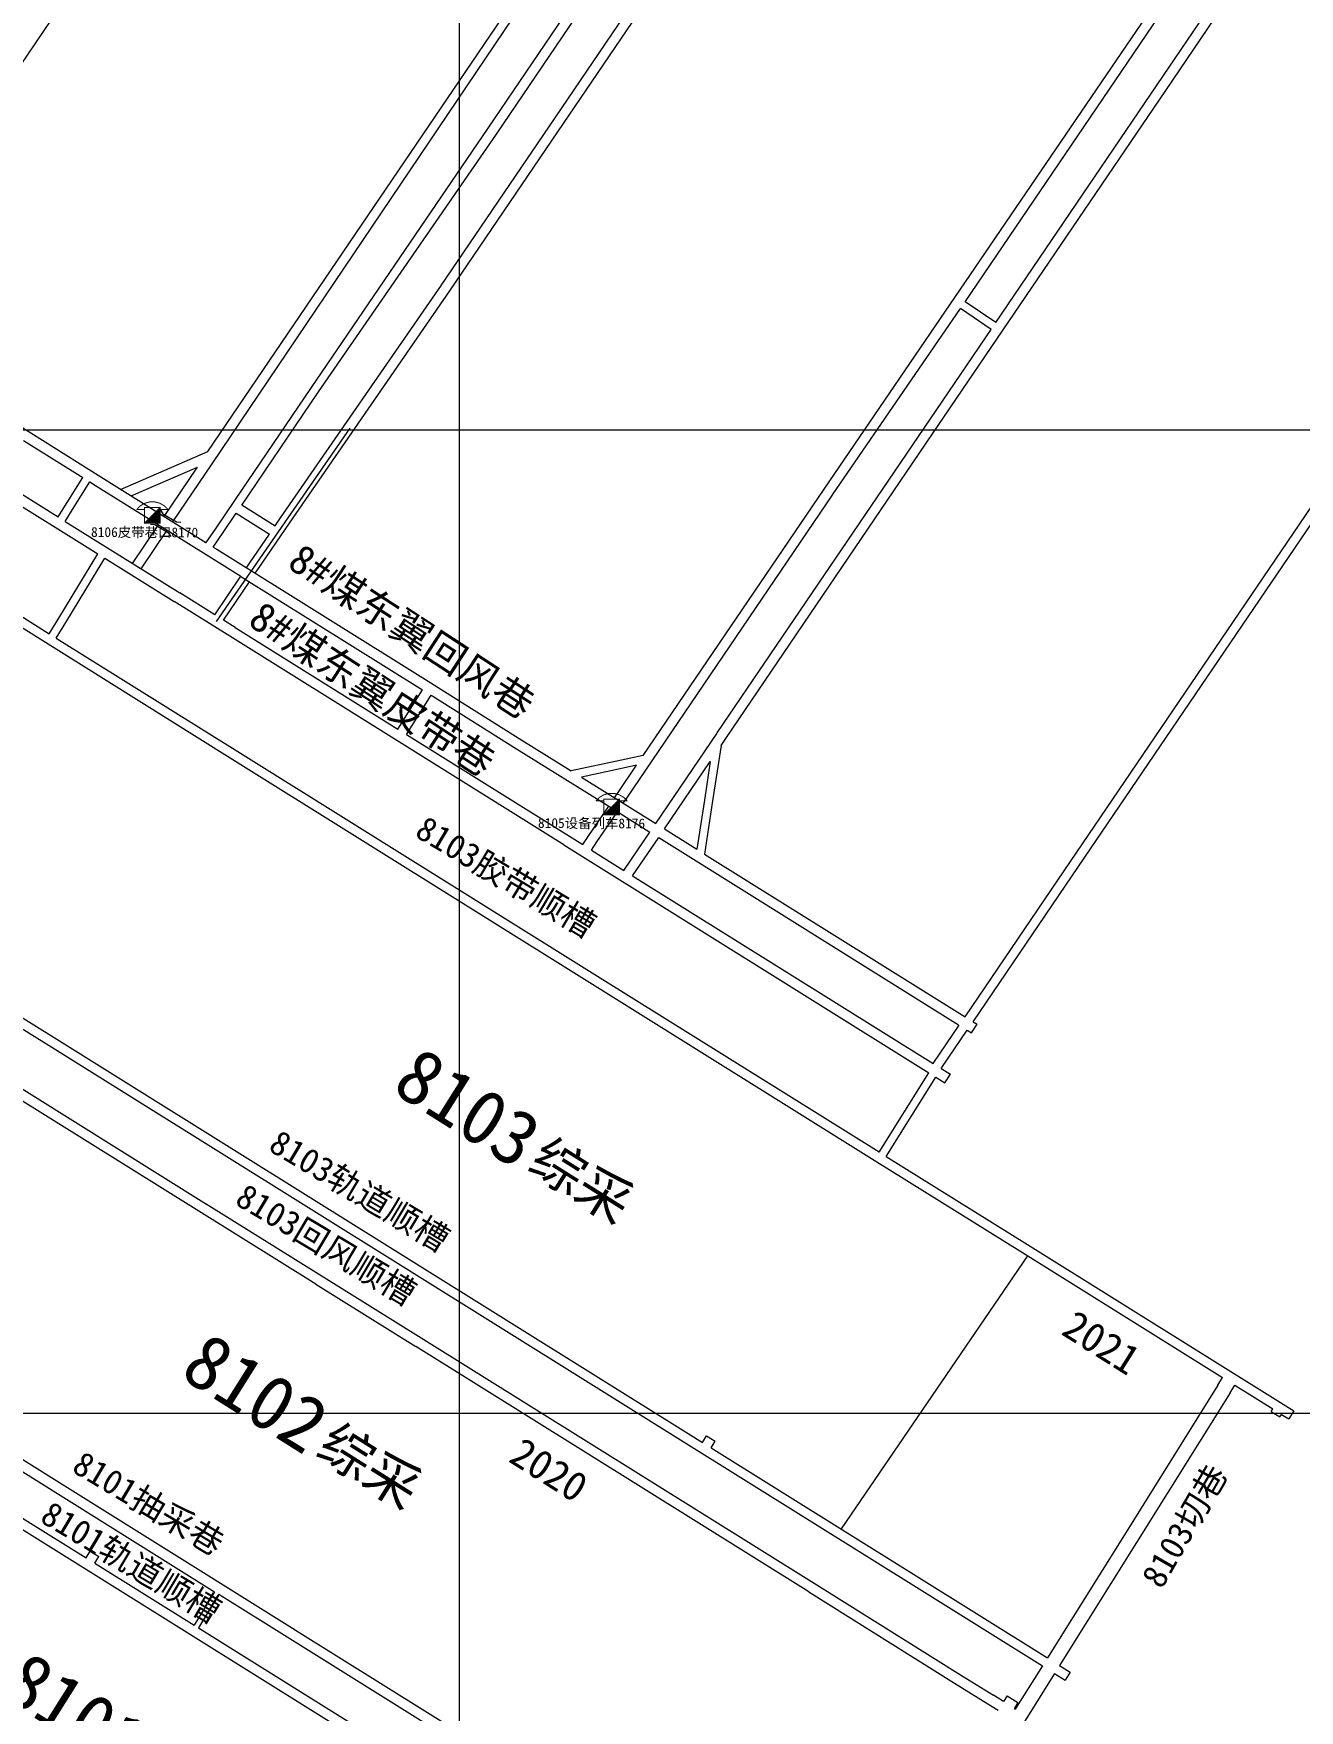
# Model space of a CAD drawing. Header units: inches. Extents: x -1 to 4080, y 0 to 4431.
# Drawn here: x 2073 to 2717, y 1664 to 2517 of the extents above; entities that cross this region are included whole.
import ezdxf

# ---------------------------------------------------------------- set-up
doc = ezdxf.new("R2010")
doc.units = ezdxf.units.IN
doc.header["$MEASUREMENT"] = 0
doc.layers.get('0').update_dxf_attribs({"lineweight": 0})
for name, color, linetype, lineweight in [('巷道注记XDD0800CCJ', 7, 'Continuous', 0), ('煤巷', 7, 'Continuous', 0), ('煤巷XDD0800CCJ', 7, 'Continuous', 0), ('经纬网XDD0800ATX', 7, 'Continuous', 0), ('通讯系统注记XDD0800ATX', 7, 'Continuous', 0)]:
    doc.layers.add(name, color=color, linetype=linetype, lineweight=lineweight)
doc.styles.add('仿宋', font='simfang.ttf')
doc.styles.add('宋体', font='')
doc.styles.get('宋体').set_extended_font_data('宋体')

# ---------------------------------------------------------------- blocks, each defined once
blk = doc.blocks.new('矿用电话机')
blk.add_hatch(color=0).paths.add_polyline_path([(4, 4), (-4, -4), (4, -4)], flags=17)
at = {"color": 0, "const_width": 0.5}
for points in [[(-8, 3), (-6.16, 4.85), (-3.88, 6.17), (-1.33, 6.86), (1.3, 6.86), (3.85, 6.18), (6.13, 4.87), (8, 3)], [(-4, 3), (-8, 3)], [(-4, 4), (4, 4), (4, -4), (-4, -4), (-4, 4)], [(4, 3), (8, 3)]]:
    blk.add_lwpolyline(points, dxfattribs=at)
at = {"color": 0}
blk.add_lwpolyline([(4, 4), (-4, -4)], dxfattribs=at)

msp = doc.modelspace()

# ---------------------------------------------------------------- linework, layer by layer
at = {"color": 1, "lineweight": 9, "true_color": 0xff0000}
for p, q in [((2117.55, 2285.38), (2161.99, 2304.58)), ((2122.94, 2282.04), (2156.6, 2296.59))]:
    msp.add_line(p, q, dxfattribs=at)
for points in [[(2144.19, 2268.87), (2164.08, 2298.39), (2542.72, 2859.64)], [(2161.99, 2304.58), (2540.2, 2861.91)], [(2139.76, 2271.61), (2156.6, 2296.59)]]:
    msp.add_lwpolyline(points, dxfattribs=at)
at = {"layer": '煤巷', "lineweight": 9}
for p, q in [((2042.12, 2464.99), (2157.06, 2634.33)), ((2304.45, 2469), (2396.91, 2605.22)), ((2339.94, 2467.16), (2422.06, 2588.15)), ((2308.75, 2466.08), (2378.21, 2568.41)), ((2335.64, 2470.08), (2394.76, 2557.18)), ((2475.33, 2285.5), (2644.56, 2533.58)), ((2547.15, 2380.8), (2648.86, 2530.65)), ((2214.66, 2337.17), (2304.45, 2469)), ((2218.28, 2334.91), (2308.75, 2466.08)), ((2280.68, 2389.11), (2335.64, 2470.08)), ((2285.09, 2386.35), (2339.94, 2467.16)), ((2198.96, 2270.95), (2280.79, 2389.27)), ((2203.38, 2268.19), (2285.09, 2386.35)), ((2479.68, 2282.64), (2544.79, 2377.33))]:
    msp.add_line(p, q, dxfattribs=at)
at = {"layer": '煤巷', "color": 98, "lineweight": 9, "true_color": 0x003300}
for p, q in [((2123.63, 2247.68), (2136.85, 2267.3)), ((2128.05, 2244.93), (2141.28, 2264.55))]:
    msp.add_line(p, q, dxfattribs=at)
at = {"layer": '煤巷', "lineweight": 9}
for points in [[(2137.87, 2274.81), (2139.08, 2272.93), (2145.94, 2268.82), (2148.17, 2268.66)], [(2132.81, 2267.61), (2135.04, 2267.45), (2141.9, 2263.34), (2143.11, 2261.46)]]:
    msp.add_lwpolyline(points, dxfattribs=at)
at = {"layer": '煤巷XDD0800CCJ', "lineweight": 9}
for p, q in [((2644.77, 2491.14), (2697.25, 2568.46)), ((2649.13, 2488.31), (2702.91, 2567.55)), ((2562.71, 2370.25), (2644.72, 2491.07)), ((2533.82, 2318.43), (2649.13, 2488.31)), ((2562.71, 2370.25), (2547.15, 2380.8)), ((2560.28, 2366.66), (2544.79, 2377.33)), ((2529.46, 2321.26), (2560.28, 2366.66)), ((2175.67, 2279.72), (2214.65, 2337.15)), ((2179.14, 2277.36), (2218.22, 2334.93)), ((2421.02, 2161.49), (2529.46, 2321.26)), ((2425.38, 2158.66), (2533.82, 2318.43)), ((2600.76, 2096.1), (2736.94, 2296.73)), ((2604.84, 2093.55), (2741.02, 2294.18)), ((2052.84, 2285.75), (2106, 2252.55)), ((2055.59, 2290.16), (2085.76, 2271.33)), ((2090.33, 2278.65), (2098.28, 2291.38)), ((2093.89, 2276.42), (2101.84, 2289.16)), ((2085.76, 2271.33), (2090.33, 2278.65)), ((2374.99, 2128.4), (2479.75, 2282.74)), ((2383.43, 2150.1), (2475.33, 2285.5)), ((2089.32, 2269.1), (2093.89, 2276.42)), ((2089.32, 2269.1), (2147.59, 2232.72)), ((2086.05, 2219.92), (2106, 2252.55)), ((2089.62, 2217.69), (2109.59, 2250.36)), ((2109.57, 2250.33), (2144.84, 2228.31)), ((2181.66, 2245.45), (2183.34, 2247.94)), ((2186.07, 2242.7), (2187.76, 2245.18)), ((2165.45, 2221.57), (2178.74, 2241.15)), ((2169.86, 2218.81), (2183.15, 2238.39)), ((2258.55, 2163.43), (2271.08, 2183.49)), ((2262.96, 2160.68), (2275.45, 2180.68)), ((2389.74, 2115.42), (2420.97, 2161.42)), ((2422.95, 2155.08), (2425.38, 2158.66)), ((2383.43, 2150.1), (2372.35, 2147.72)), ((2422.95, 2155.08), (2418.66, 2126.97)), ((2370.57, 2131.15), (2380.02, 2145.07)), ((2380.02, 2145.07), (2373.17, 2143.6)), ((2394.16, 2112.66), (2417.47, 2147.01)), ((2417.47, 2147.01), (2414.48, 2127.38)), ((2355.43, 2108.84), (2365.85, 2124.2)), ((2368.78, 2128.51), (2370.57, 2131.15)), ((2373.19, 2125.75), (2374.99, 2128.4)), ((2414.48, 2127.38), (2410.66, 2102.35)), ((2418.66, 2126.97), (2414.54, 2099.93)), ((2359.84, 2106.08), (2370.27, 2121.45)), ((2352.62, 2104.7), (2355.43, 2108.84)), ((2373.58, 2091.61), (2386.82, 2111.11)), ((2377.95, 2088.78), (2391.24, 2108.36)), ((2343.04, 2104.56), (2528.58, 1988.71)), ((2357.03, 2101.94), (2359.84, 2106.08)), ((2547.16, 2017.12), (2600.76, 2096.1)), ((2551.23, 2014.57), (2604.84, 2093.55)), ((2378, 2088.86), (2530.84, 1993.43)), ((2530.84, 1993.43), (2544.07, 2012.92)), ((2534.86, 1990.82), (2548.14, 2010.38)), ((2503.32, 1948.26), (2528.58, 1988.71)), ((2534.9, 1990.9), (2539.73, 1987.88)), ((2506.96, 1946.15), (2532.14, 1986.49)), ((2532.14, 1986.49), (2536.83, 1983.56)), ((2675.7, 1829.83), (2678.09, 1833.64)), ((2681.89, 1825.96), (2684.28, 1829.78)), ((2702.84, 1816.42), (2703.63, 1817.69)), ((2714.29, 1816.69), (2711.75, 1812.62)), ((2707.25, 1813.67), (2708.04, 1814.94)), ((2573.96, 1668.34), (2572.16, 1665.46))]:
    msp.add_line(p, q, dxfattribs=at)
at = {"layer": '煤巷XDD0800CCJ', "color": 1, "lineweight": 9, "true_color": 0xff0000}
for p, q in [((2166.15, 2265.7), (2175.67, 2279.72)), ((2169.72, 2263.47), (2176.31, 2273.19)), ((2196.21, 2266.89), (2198.96, 2270.95)), ((2183.34, 2247.94), (2193.29, 2262.59)), ((2187.76, 2245.18), (2203.38, 2268.19)), ((2081.2, 2211.98), (2086.05, 2219.92)), ((2084.77, 2209.76), (2089.62, 2217.69)), ((2372.35, 2147.72), (2346.79, 2142.24)), ((2373.17, 2143.6), (2351.91, 2139.04))]:
    msp.add_line(p, q, dxfattribs=at)
at = {"layer": '煤巷XDD0800CCJ', "color": 140, "lineweight": 9, "true_color": 0x00ccff}
for p, q in [((2161.12, 2258.28), (2166.15, 2265.7)), ((2164.68, 2256.05), (2169.72, 2263.47)), ((2258.55, 2163.43), (2271.08, 2183.49)), ((2262.96, 2160.68), (2275.45, 2180.68))]:
    msp.add_line(p, q, dxfattribs=at)
at = {"layer": '煤巷XDD0800CCJ', "color": 7, "linetype": 'Continuous', "lineweight": 9}
for q in [(2566.65, 1668.9), (2573.96, 1668.34)]:
    msp.add_line((2568.45, 1671.78), q, dxfattribs=at)
at = {"layer": '煤巷XDD0800CCJ', "lineweight": 9, "flags": 128}
for points in [[(2053.87, 2325.25), (2107.48, 2291.77)], [(2068.14, 2310.2), (2098.28, 2291.38)], [(2101.84, 2289.16), (2104.73, 2287.36)], [(2104.73, 2287.36), (2163.79, 2250.48)], [(2107.48, 2291.77), (2160.95, 2258.38)], [(2160.95, 2258.38), (2161.12, 2258.28)], [(2164.68, 2256.05), (2166.55, 2254.89)], [(2053.49, 2229.29), (2081.2, 2211.98)], [(2173.06, 2210.69), (2144.84, 2228.31)], [(2165.45, 2221.57), (2147.59, 2232.72)], [(2050.95, 2225.22), (2173.31, 2148.81)], [(2050.95, 2225.22), (2173.31, 2148.81)], [(2175.81, 2215.1), (2169.86, 2218.81)], [(2084.77, 2209.76), (2175.85, 2152.89)], [(2343.04, 2104.55), (2173.12, 2210.65)], [(2175.81, 2215.1), (2258.55, 2163.43)], [(2275.42, 2186.91), (2279.04, 2184.54)], [(2275.42, 2186.91), (2279.04, 2184.54)], [(2275.42, 2186.91), (2279.04, 2184.54)], [(2275.42, 2186.91), (2279.04, 2184.54)], [(2279.04, 2184.54), (2321.69, 2157.91)], [(2275.45, 2180.68), (2276.29, 2180.13)], [(2276.29, 2180.13), (2318.93, 2153.5)], [(2276.29, 2180.13), (2318.93, 2153.5)], [(2262.96, 2160.68), (2352.62, 2104.7)], [(2321.69, 2157.91), (2346.79, 2142.24)], [(2175.85, 2152.89), (2362.79, 2036.17)], [(2175.85, 2152.89), (2362.79, 2036.17)], [(2318.93, 2153.5), (2365.85, 2124.2)], [(2173.31, 2148.81), (2360.25, 2032.09)], [(2173.31, 2148.81), (2360.25, 2032.09)], [(2351.91, 2139.04), (2389.74, 2115.42)], [(2365.85, 2124.2), (2386.82, 2111.11)], [(2391.24, 2108.36), (2543.8, 2013.09)], [(2394.16, 2112.66), (2410.66, 2102.35)], [(2357.03, 2101.94), (2373.58, 2091.61)], [(2414.54, 2099.93), (2547.16, 2017.12)], [(1946.26, 2092.45), (2123.05, 1982.05)], [(1943.77, 2088.34), (2120.57, 1977.95)], [(2360.25, 2032.09), (2500.85, 1944.31)], [(2360.25, 2032.09), (2500.85, 1944.31)], [(2362.79, 2036.17), (2503.39, 1948.38)], [(2362.79, 2036.17), (2503.39, 1948.38)], [(2550.35, 2009), (2553.25, 2013.32)], [(2551.24, 2014.58), (2553.25, 2013.32)], [(2026.44, 2006.02), (2161.16, 1921.9)], [(2548.14, 2010.38), (2550.35, 2009)], [(2216.87, 1881.16), (2023.8, 2001.54)], [(2536.83, 1983.56), (2539.73, 1987.88)], [(2123.05, 1982.05), (2406.31, 1805.18)], [(2120.57, 1977.95), (2403.77, 1801.11)], [(2506.96, 1946.15), (2578.86, 1901.26)], [(2500.85, 1944.31), (2576.32, 1897.19)], [(2161.09, 1921.94), (2219.63, 1885.57)], [(2576.32, 1897.19), (2678.09, 1833.64)], [(2578.86, 1901.26), (2714.29, 1816.69)], [(2219.63, 1885.57), (2270.46, 1853.83)], [(2216.88, 1881.16), (2267.71, 1849.42)], [(2675.71, 1829.83), (2628.12, 1753.73)], [(2681.89, 1825.96), (2634.31, 1749.86)], [(2684.28, 1829.78), (2703.63, 1817.69)], [(2038.26, 1810.28), (2206.35, 1705.32)], [(2702.84, 1816.42), (2707.25, 1813.67)], [(2708.04, 1814.94), (2711.75, 1812.62)], [(2035.51, 1805.87), (2165.38, 1724.77)], [(2403.77, 1801.11), (2559.86, 1703.65)], [(2406.26, 1805.22), (2413.5, 1800.69)], [(2413.5, 1800.69), (2415.62, 1804.09)], [(2415.62, 1804.09), (2420.03, 1801.33)], [(2417.91, 1797.94), (2420.03, 1801.33)], [(2417.91, 1797.94), (2588.97, 1691.13)], [(2058.67, 1767.83), (2099.97, 1742.04)], [(2056.08, 1763.55), (2245.39, 1645.34)], [(2628.12, 1753.73), (2588.97, 1691.13)], [(2634.31, 1749.86), (2595.16, 1687.26)], [(2099.97, 1742.03), (2102.09, 1745.43)], [(2102.09, 1745.43), (2106.5, 1742.67)], [(2104.38, 1739.28), (2106.5, 1742.67)], [(2104.38, 1739.28), (2155.02, 1707.67)], [(2165.38, 1724.77), (2155.02, 1707.67)], [(2167.5, 1723.45), (2157.14, 1706.34)], [(2167.5, 1723.45), (2203.59, 1700.91)], [(2157.14, 1706.34), (2248.04, 1649.58)], [(2203.59, 1700.91), (2337.08, 1617.56)], [(2206.07, 1705.49), (2342.63, 1620.23)], [(2559.86, 1703.65), (2586.42, 1687.06)], [(2586.42, 1687.07), (2575.13, 1669.01)], [(2592.61, 1683.2), (2581.32, 1665.14)], [(2592.61, 1683.2), (2597.99, 1679.84)], [(2595.16, 1687.26), (2600.53, 1683.91)], [(2600.53, 1683.91), (2597.99, 1679.84)], [(2566.65, 1668.9), (2561.47, 1672.13)], [(2563.84, 1664.37), (2558.66, 1667.6)], [(2572.11, 1665.33), (2572.63, 1665.01)], [(2575.13, 1669.01), (2572.63, 1665.01)], [(2581.32, 1665.14), (2574.47, 1654.19)]]:
    msp.add_lwpolyline(points, dxfattribs=at)
at = {"layer": '煤巷XDD0800CCJ', "color": 1, "lineweight": 9, "true_color": 0xff0000, "flags": 128}
for points in [[(2179.23, 2277.49), (2196.21, 2266.89)], [(2176.31, 2273.19), (2193.29, 2262.59)]]:
    msp.add_lwpolyline(points, dxfattribs=at)
at = {"layer": '煤巷XDD0800CCJ', "color": 1, "lineweight": 9, "true_color": 0xfa0101, "flags": 128}
for points in [[(2166.55, 2254.89), (2275.42, 2186.91)], [(2166.55, 2254.89), (2275.42, 2186.91)], [(2163.79, 2250.48), (2178.74, 2241.15)], [(2163.79, 2250.48), (2178.74, 2241.15)]]:
    msp.add_lwpolyline(points, dxfattribs=at)
at = {"layer": '煤巷XDD0800CCJ', "color": 7, "lineweight": 9, "flags": 128}
for points in [[(2166.55, 2254.89), (2275.42, 2186.91)], [(2166.55, 2254.89), (2275.42, 2186.91)], [(2163.79, 2250.48), (2178.74, 2241.15)], [(2163.79, 2250.48), (2178.74, 2241.15)], [(2178.74, 2241.14), (2271.08, 2183.49)], [(2275.45, 2180.68), (2276.29, 2180.13)], [(2275.45, 2180.68), (2276.29, 2180.13)]]:
    msp.add_lwpolyline(points, dxfattribs=at)
at = {"layer": '煤巷XDD0800CCJ', "color": 216, "lineweight": 9, "true_color": 0x760a76, "flags": 128}
msp.add_lwpolyline([(2279.04, 2184.54), (2321.69, 2157.91)], dxfattribs=at)
at = {"layer": '煤巷XDD0800CCJ', "color": 140, "lineweight": 9, "true_color": 0x00ccff, "flags": 128}
for points in [[(2275.45, 2180.68), (2276.29, 2180.13)], [(2578.85, 1895.61), (2484, 1756.77)]]:
    msp.add_lwpolyline(points, dxfattribs=at)
at = {"layer": '煤巷XDD0800CCJ', "color": 30, "lineweight": 9, "true_color": 0xf0640a, "flags": 128}
for points in [[(2550.35, 2009), (2553.25, 2013.32)], [(2551.24, 2014.58), (2553.25, 2013.32)], [(2548.14, 2010.38), (2550.35, 2009)]]:
    msp.add_lwpolyline(points, dxfattribs=at)
at = {"layer": '煤巷XDD0800CCJ', "color": 7, "linetype": 'Continuous', "lineweight": 9, "flags": 128}
msp.add_lwpolyline([(2270.46, 1853.83), (2470.36, 1729.03)], dxfattribs=at)
at = {"layer": '煤巷XDD0800CCJ', "linetype": 'Continuous', "lineweight": 9, "flags": 128}
for points in [[(2467.6, 1724.62), (2267.71, 1849.42)], [(2541.78, 1678.13), (2467.54, 1724.49)], [(2470.36, 1729.03), (2546.14, 1681.71)], [(2546.14, 1681.71), (2561.47, 1672.13)], [(2558.66, 1667.59), (2541.78, 1678.13)]]:
    msp.add_lwpolyline(points, dxfattribs=at)
at = {"layer": '经纬网XDD0800ATX', "color": 7, "linetype": 'Continuous', "lineweight": 9}
for p, q in [((2289.89, 115.46), (2289.89, 4315.46)), ((3989.89, 2315.46), (89.89, 2315.46)), ((3989.89, 1815.46), (89.89, 1815.46))]:
    msp.add_line(p, q, dxfattribs=at)
at = {"layer": '通讯系统注记XDD0800ATX', "color": 5, "lineweight": 9, "true_color": 0x0000ff, "flags": 128}
msp.add_lwpolyline([(2166.37, 2218.22), (2234.36, 2316.54)], dxfattribs=at)

# ---------------------------------------------------------------- block references
at = {"layer": '通讯系统注记XDD0800ATX', "color": 4, "lineweight": 9, "true_color": 0x00ffff}
for p in [(2133.69, 2272.13), (2367.28, 2123.9)]:
    msp.add_blockref('矿用电话机', p, dxfattribs=at)

# ---------------------------------------------------------------- texts
at = {"layer": '巷道注记XDD0800CCJ', "color": 18, "lineweight": 9, "true_color": 0x260000, "style": '仿宋'}
for s, p in [('8#煤东翼回风巷', (2201.68, 2246.03)), ('8#煤东翼皮带巷', (2181.64, 2216.71))]:
    msp.add_text(s, height=15, rotation=326.91454, dxfattribs=at).set_placement(p)
at = {"layer": '巷道注记XDD0800CCJ', "color": 7, "lineweight": 9}
for s, height, rotation, style, p in [('8103胶带顺槽', 12.5, 329.14782, '仿宋', (2266.55, 2109.27)), ('8103', 28, 327.82285, '宋体', (2254.61, 1979.58)), ('8103轨道顺槽', 12.5, 329.14782, '仿宋', (2192.1, 1949.53)), ('综采', 20, 327.82285, '仿宋', (2323.71, 1939.99)), ('8103回风顺槽', 12.5, 329.14782, '仿宋', (2175.04, 1922.21)), ('8102', 28, 327.82285, '宋体', (2146.82, 1834.42)), ('综采', 20, 327.82285, '仿宋', (2215.92, 1794.83)), ('8101抽采巷', 12.5, 329.14782, '仿宋', (2092.08, 1786.2)), ('8103切巷', 12.5, 59.99588, '仿宋', (2647.07, 1725.62)), ('8101轨道顺槽', 12.5, 329.14782, '仿宋', (2075.89, 1760.67)), ('8101', 28, 327.82285, '宋体', (2055.48, 1672.12))]:
    msp.add_text(s, height=height, rotation=rotation, dxfattribs=dict(at, style=style)).set_placement(p)
at = {"layer": '煤巷XDD0800CCJ', "color": 7, "lineweight": 9, "style": '宋体'}
for s, p in [('2021', (2595.34, 1856.02)), ('2020', (2314.25, 1791.29))]:
    msp.add_text(s, height=15, rotation=327.82285, dxfattribs=at).set_placement(p)
at = {"layer": '通讯系统注记XDD0800ATX', "color": 7, "lineweight": 9, "style": '宋体'}
for s, p in [('8106皮带巷口8170', (2102.5, 2261.2)), ('8105设备列车8176', (2329.83, 2113.21))]:
    msp.add_text(s, height=5, rotation=359.73811, dxfattribs=at).set_placement(p)

doc.saveas('drawing.dxf')
